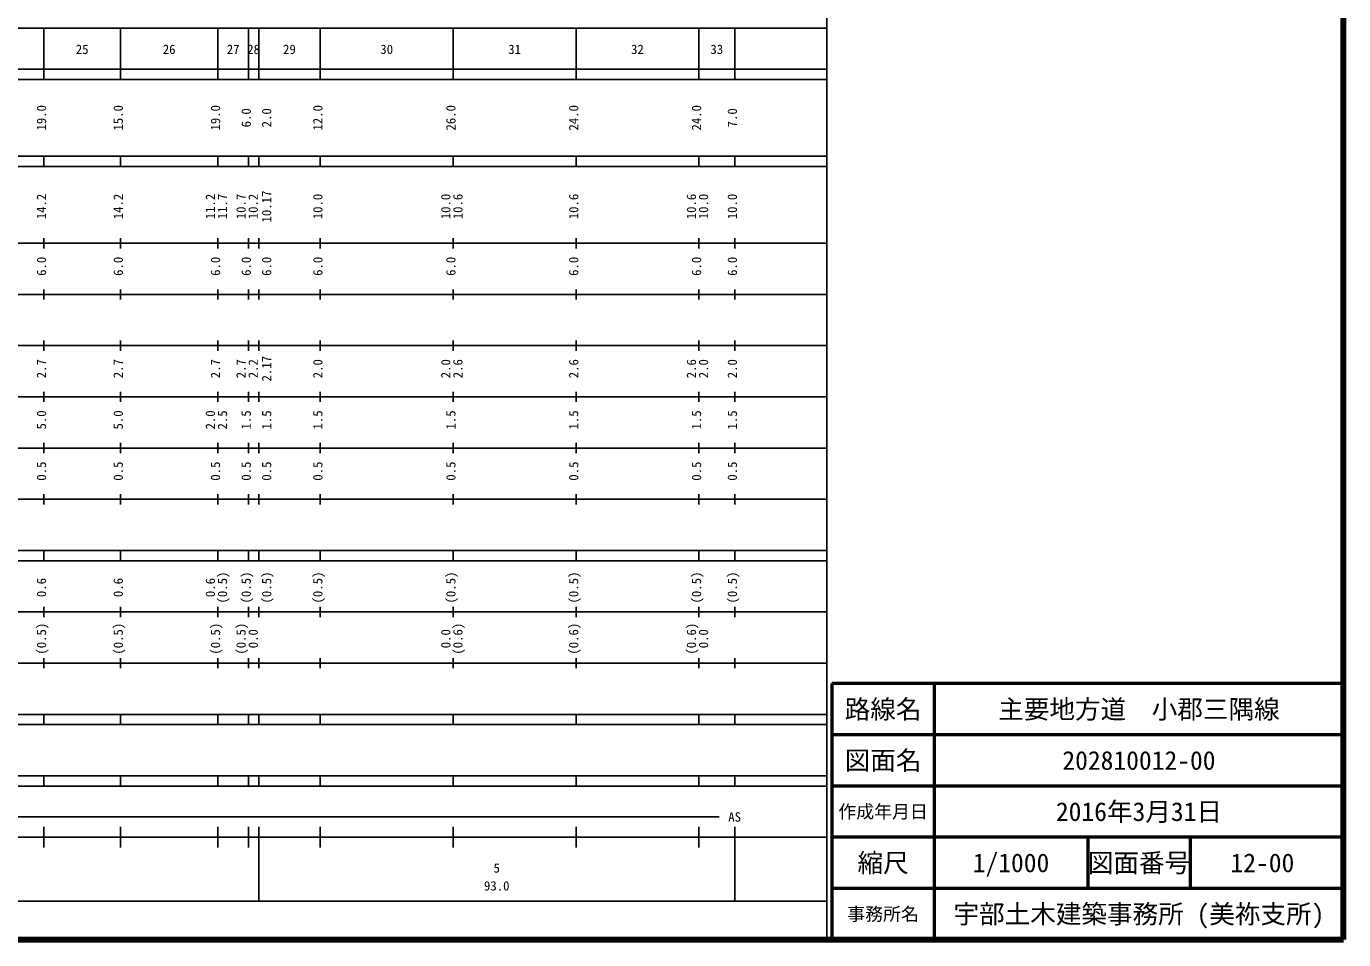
# Model space of a CAD drawing. Units: millimetres on the paper, enlarged 1000 times. Extents: x 40000 to 680000, y 20000 to 380000.
# Drawn here: x 422589 to 680000, y 20000 to 198357 of the extents above; entities that cross this region are included whole.
import ezdxf
from ezdxf.enums import TextEntityAlignment as Align

# ---------------------------------------------------------------- set-up
doc = ezdxf.new("R2010")
doc.units = ezdxf.units.MM
doc.header["$LTSCALE"] = 1000
for name, color, linetype, lineweight in [('M-TTL', 2, 'Continuous', 140), ('M-TTL-BAND', 7, 'Continuous', 25), ('M-TTL-FRAM', 2, 'Continuous', 50), ('M-TTL-LINE', 7, 'Continuous', 50)]:
    doc.layers.add(name, color=color, linetype=linetype, lineweight=lineweight)
doc.layers.add('M-TTL-TXT', color=7, linetype='Continuous')
doc.styles.add('ＭＳ ゴシック', font='')
doc.styles.get('ＭＳ ゴシック').set_extended_font_data('MS Gothic')

msp = doc.modelspace()

# ---------------------------------------------------------------- linework, layer by layer
at = {"layer": 'M-TTL'}
for p, q in [((680000, 20000), (680000, 380000)), ((40000, 20000), (680000, 20000))]:
    msp.add_line(p, q, dxfattribs=at)
at = {"layer": 'M-TTL-BAND'}
for p, q in [((579000, 20000), (579000, 370000)), ((68000, 198000), (579000, 198000)), ((426000, 188000), (426000, 198000)), ((441000, 188000), (441000, 198000)), ((460000, 188000), (460000, 198000)), ((466000, 188000), (466000, 198000)), ((468000, 188000), (468000, 198000)), ((480000, 188000), (480000, 198000)), ((506000, 188000), (506000, 198000)), ((530000, 188000), (530000, 198000)), ((554000, 188000), (554000, 198000)), ((561000, 188000), (561000, 198000)), ((40000, 190000), (579000, 190000)), ((40000, 188000), (579000, 188000)), ((40000, 173000), (579000, 173000)), ((426000, 171000), (426000, 173000)), ((441000, 171000), (441000, 173000)), ((460000, 171000), (460000, 173000)), ((466000, 171000), (466000, 173000)), ((468000, 171000), (468000, 173000)), ((480000, 171000), (480000, 173000)), ((506000, 171000), (506000, 173000)), ((530000, 171000), (530000, 173000)), ((554000, 171000), (554000, 173000)), ((561000, 171000), (561000, 173000)), ((40000, 171000), (579000, 171000)), ((40000, 156000), (579000, 156000)), ((426000, 155000), (426000, 157000)), ((441000, 155000), (441000, 157000)), ((460000, 155000), (460000, 157000)), ((466000, 155000), (466000, 157000)), ((468000, 155000), (468000, 157000)), ((480000, 155000), (480000, 157000)), ((506000, 155000), (506000, 157000)), ((530000, 155000), (530000, 157000)), ((554000, 155000), (554000, 157000)), ((561000, 155000), (561000, 157000)), ((426000, 145000), (426000, 147000)), ((441000, 145000), (441000, 147000)), ((460000, 145000), (460000, 147000)), ((466000, 145000), (466000, 147000)), ((468000, 145000), (468000, 147000)), ((480000, 145000), (480000, 147000)), ((506000, 145000), (506000, 147000)), ((530000, 145000), (530000, 147000)), ((554000, 145000), (554000, 147000)), ((561000, 145000), (561000, 147000)), ((46000, 146000), (579000, 146000)), ((426000, 135000), (426000, 137000)), ((441000, 135000), (441000, 137000)), ((460000, 135000), (460000, 137000)), ((466000, 135000), (466000, 137000)), ((468000, 135000), (468000, 137000)), ((480000, 135000), (480000, 137000)), ((506000, 135000), (506000, 137000)), ((530000, 135000), (530000, 137000)), ((554000, 135000), (554000, 137000)), ((561000, 135000), (561000, 137000)), ((52000, 136000), (579000, 136000)), ((426000, 125000), (426000, 127000)), ((441000, 125000), (441000, 127000)), ((460000, 125000), (460000, 127000)), ((466000, 125000), (466000, 127000)), ((468000, 125000), (468000, 127000)), ((480000, 125000), (480000, 127000)), ((506000, 125000), (506000, 127000)), ((530000, 125000), (530000, 127000)), ((554000, 125000), (554000, 127000)), ((561000, 125000), (561000, 127000)), ((46000, 126000), (579000, 126000)), ((52000, 116000), (579000, 116000)), ((426000, 115000), (426000, 117000)), ((441000, 115000), (441000, 117000)), ((460000, 115000), (460000, 117000)), ((466000, 115000), (466000, 117000)), ((468000, 115000), (468000, 117000)), ((480000, 115000), (480000, 117000)), ((506000, 115000), (506000, 117000)), ((530000, 115000), (530000, 117000)), ((554000, 115000), (554000, 117000)), ((561000, 115000), (561000, 117000)), ((46000, 106000), (579000, 106000)), ((426000, 105000), (426000, 107000)), ((441000, 105000), (441000, 107000)), ((460000, 105000), (460000, 107000)), ((466000, 105000), (466000, 107000)), ((468000, 105000), (468000, 107000)), ((480000, 105000), (480000, 107000)), ((506000, 105000), (506000, 107000)), ((530000, 105000), (530000, 107000)), ((554000, 105000), (554000, 107000)), ((561000, 105000), (561000, 107000)), ((40000, 96000), (579000, 96000)), ((426000, 94000), (426000, 96000)), ((441000, 94000), (441000, 96000)), ((460000, 94000), (460000, 96000)), ((466000, 94000), (466000, 96000)), ((468000, 94000), (468000, 96000)), ((480000, 94000), (480000, 96000)), ((506000, 94000), (506000, 96000)), ((530000, 94000), (530000, 96000)), ((554000, 94000), (554000, 96000)), ((561000, 94000), (561000, 96000)), ((40000, 94000), (579000, 94000)), ((426000, 83000), (426000, 85000)), ((441000, 83000), (441000, 85000)), ((460000, 83000), (460000, 85000)), ((466000, 83000), (466000, 85000)), ((468000, 83000), (468000, 85000)), ((480000, 83000), (480000, 85000)), ((506000, 83000), (506000, 85000)), ((530000, 83000), (530000, 85000)), ((554000, 83000), (554000, 85000)), ((561000, 83000), (561000, 85000)), ((49000, 84000), (579000, 84000)), ((426000, 73000), (426000, 75000)), ((441000, 73000), (441000, 75000)), ((460000, 73000), (460000, 75000)), ((466000, 73000), (466000, 75000)), ((468000, 73000), (468000, 75000)), ((480000, 73000), (480000, 75000)), ((506000, 73000), (506000, 75000)), ((530000, 73000), (530000, 75000)), ((554000, 73000), (554000, 75000)), ((561000, 73000), (561000, 75000)), ((40000, 74000), (579000, 74000)), ((40000, 64000), (579000, 64000)), ((40000, 62000), (579000, 62000)), ((426000, 62000), (426000, 64000)), ((441000, 62000), (441000, 64000)), ((460000, 62000), (460000, 64000)), ((466000, 62000), (466000, 64000)), ((468000, 62000), (468000, 64000)), ((480000, 62000), (480000, 64000)), ((506000, 62000), (506000, 64000)), ((530000, 62000), (530000, 64000)), ((554000, 62000), (554000, 64000)), ((561000, 62000), (561000, 64000)), ((40000, 52000), (579000, 52000)), ((426000, 50000), (426000, 52000)), ((441000, 50000), (441000, 52000)), ((460000, 50000), (460000, 52000)), ((466000, 50000), (466000, 52000)), ((468000, 50000), (468000, 52000)), ((480000, 50000), (480000, 52000)), ((506000, 50000), (506000, 52000)), ((530000, 50000), (530000, 52000)), ((554000, 50000), (554000, 52000)), ((561000, 50000), (561000, 52000)), ((40000, 50000), (579000, 50000)), ((71000, 44000), (558000, 44000)), ((426000, 38000), (426000, 42000)), ((441000, 38000), (441000, 42000)), ((460000, 38000), (460000, 42000)), ((466000, 38000), (466000, 42000)), ((468000, 27500), (468000, 42000)), ((480000, 38000), (480000, 42000)), ((506000, 38000), (506000, 42000)), ((530000, 38000), (530000, 42000)), ((554000, 38000), (554000, 42000)), ((561000, 27500), (561000, 42000)), ((40000, 40000), (579000, 40000)), ((68000, 27500), (579000, 27500))]:
    msp.add_line(p, q, dxfattribs=at)
at = {"layer": 'M-TTL-FRAM'}
for p, q in [((680000, 70000), (580000, 70000)), ((580000, 70000), (580000, 20000))]:
    msp.add_line(p, q, dxfattribs=at)
at = {"layer": 'M-TTL-LINE'}
for p, q in [((600000, 70000), (600000, 20000)), ((680000, 60000), (580000, 60000)), ((680000, 50000), (580000, 50000)), ((680000, 40000), (580000, 40000)), ((630000, 40000), (630000, 30000)), ((650000, 40000), (650000, 30000)), ((680000, 30000), (580000, 30000))]:
    msp.add_line(p, q, dxfattribs=at)

# ---------------------------------------------------------------- texts
at = {"layer": 'M-TTL-BAND', "style": 'ＭＳ ゴシック'}
for s, p in [('25', (433500, 192405)), ('26', (450500, 192405)), ('27', (463000, 192405)), ('28', (467000, 192405)), ('29', (474000, 192405)), ('30', (493000, 192405)), ('31', (518000, 192405)), ('32', (542000, 192405)), ('33', (557500, 192405)), ('AS', (561000, 42500)), ('5', (514500, 32523)), ('93.0', (514500, 29033))]:
    msp.add_text(s, height=1833, dxfattribs=at).set_placement(p, align=Align.BOTTOM_CENTER)
for s, p in [('19.0', (427000, 180500)), ('15.0', (442000, 180500)), ('19.0', (461000, 180500)), ('12.0', (481000, 180500)), ('26.0', (507000, 180500)), ('24.0', (531000, 180500)), ('24.0', (555000, 180500)), ('6.0', (467000, 180500)), ('2.0', (471000, 180500)), ('7.0', (562000, 180500)), ('14.2', (427000, 163174)), ('14.2', (442000, 163174)), ('11.2', (460000, 163174)), ('11.7', (462370, 163174)), ('10.7', (466000, 163174)), ('10.2', (468370, 163174)), ('10.17', (471000, 163174)), ('10.0', (481000, 163174)), ('10.0', (506000, 163174)), ('10.6', (508370, 163174)), ('10.6', (531000, 163174)), ('10.6', (554000, 163174)), ('10.0', (556370, 163174)), ('10.0', (562000, 163174)), ('6.0', (427000, 151500)), ('6.0', (442000, 151500)), ('6.0', (461000, 151500)), ('6.0', (467000, 151500)), ('6.0', (471000, 151500)), ('6.0', (481000, 151500)), ('6.0', (507000, 151500)), ('6.0', (531000, 151500)), ('6.0', (555000, 151500)), ('6.0', (562000, 151500)), ('2.17', (471000, 131500)), ('2.7', (427000, 131500)), ('2.7', (442000, 131500)), ('2.7', (461000, 131500)), ('2.7', (466000, 131500)), ('2.2', (468370, 131500)), ('2.0', (481000, 131500)), ('2.0', (506000, 131500)), ('2.6', (508370, 131500)), ('2.6', (531000, 131500)), ('2.6', (554000, 131500)), ('2.0', (556370, 131500)), ('2.0', (562000, 131500)), ('5.0', (427000, 121500)), ('5.0', (442000, 121500)), ('2.0', (460000, 121500)), ('2.5', (462370, 121500)), ('1.5', (467000, 121500)), ('1.5', (471000, 121500)), ('1.5', (481000, 121500)), ('1.5', (507000, 121500)), ('1.5', (531000, 121500)), ('1.5', (555000, 121500)), ('1.5', (562000, 121500)), ('0.5', (427000, 111500)), ('0.5', (442000, 111500)), ('0.5', (461000, 111500)), ('0.5', (467000, 111500)), ('0.5', (471000, 111500)), ('0.5', (481000, 111500)), ('0.5', (507000, 111500)), ('0.5', (531000, 111500)), ('0.5', (555000, 111500)), ('0.5', (562000, 111500)), ('0.6', (427000, 88764)), ('0.6', (442000, 88764)), ('0.6', (460000, 88764)), ('(0.5)', (462370, 88764)), ('(0.5)', (467000, 88764)), ('(0.5)', (471000, 88764)), ('(0.5)', (481000, 88764)), ('(0.5)', (507000, 88764)), ('(0.5)', (531000, 88764)), ('(0.5)', (555000, 88764)), ('(0.5)', (562000, 88764)), ('(0.5)', (427000, 78764)), ('(0.5)', (442000, 78764)), ('(0.5)', (461000, 78764)), ('(0.5)', (466000, 78764)), ('0.0', (468370, 78764)), ('0.0', (506000, 78764)), ('(0.6)', (508370, 78764)), ('(0.6)', (531000, 78764)), ('(0.6)', (554000, 78764)), ('0.0', (556370, 78764))]:
    msp.add_text(s, height=1833, rotation=90, dxfattribs=at).set_placement(p, align=Align.BOTTOM_CENTER)
at = {"layer": 'M-TTL-TXT', "style": 'ＭＳ ゴシック'}
for s, height, p in [('路線名', 3666, (590000, 65000)), ('路線名', 3666, (590000, 65000)), ('主要地方道\u3000小郡三隅線', 3666, (640000, 65000)), ('図面名', 3666, (590000, 55000)), ('図面名', 3666, (590000, 55000)), ('202810012-00', 3666, (640000, 55000)), ('作成年月日', 2566, (590000, 45000)), ('作成年月日', 2566, (590000, 45000)), ('2016年3月31日', 3666, (640000, 45000)), ('縮尺', 3666, (590000, 35000)), ('縮尺', 3666, (590000, 35000)), ('1/1000', 3666, (615000, 35000)), ('図面番号', 3666, (640000, 35000)), ('図面番号', 3666, (640000, 35000)), ('12-00', 3666, (664125, 35000)), ('事務所名', 2566, (590000, 25000)), ('事務所名', 2566, (590000, 25000)), ('宇部土木建築事務所 (美祢支所)', 3666, (640000, 25000))]:
    msp.add_text(s, height=height, dxfattribs=at).set_placement(p, align=Align.MIDDLE_CENTER)

doc.saveas('drawing.dxf')
